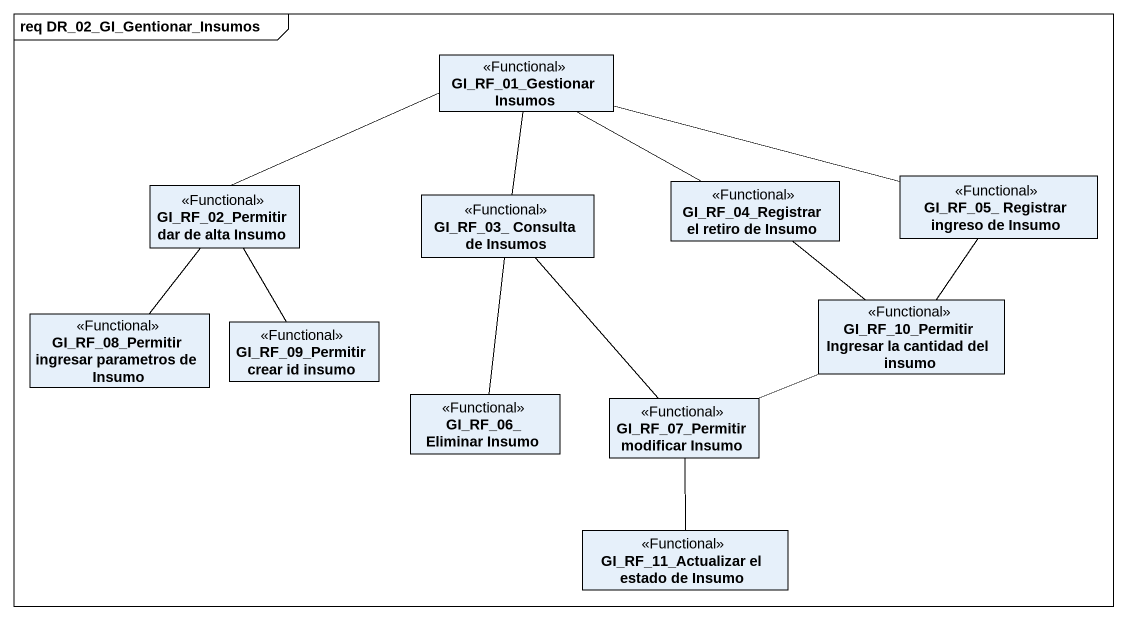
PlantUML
@startuml
mainframe req DR_02_GI_Gentionar_Insumos
hide circle
hide empty members
class "GI_RF_01_Gestionar Insumos" as GI_RF_01_Gestionar_Insumos <<Functional>>
class "GI_RF_02_Permitir dar de alta Insumo" as GI_RF_02_Permitir_dar_de <<Functional>>
class "GI_RF_03_ Consulta de Insumos" as GI_RF_03_Consulta_de_Insumos <<Functional>>
class "GI_RF_04_Registrar el retiro de Insumo" as GI_RF_04_Registrar_el <<Functional>>
class "GI_RF_05_ Registrar ingreso de Insumo" as GI_RF_05_Registrar_ingreso <<Functional>>
class "GI_RF_08_Permitir ingresar parametros de Insumo" as GI_RF_08_Permitir_ingresar <<Functional>>
class "GI_RF_09_Permitir crear id insumo" as GI_RF_09_Permitir_crear_id <<Functional>>
class "GI_RF_10_Permitir Ingresar la cantidad del insumo" as GI_RF_10_Permitir_Ingresar <<Functional>>
class "GI_RF_06_ Eliminar Insumo" as GI_RF_06_Eliminar_Insumo <<Functional>>
class "GI_RF_07_Permitir modificar Insumo" as GI_RF_07_Permitir_modificar <<Functional>>
class "GI_RF_11_Actualizar el estado de Insumo" as GI_RF_11_Actualizar_el <<Functional>>
GI_RF_01_Gestionar_Insumos -left- GI_RF_02_Permitir_dar_de
GI_RF_01_Gestionar_Insumos -- GI_RF_03_Consulta_de_Insumos
GI_RF_01_Gestionar_Insumos -right- GI_RF_04_Registrar_el
GI_RF_01_Gestionar_Insumos -right- GI_RF_05_Registrar_ingreso
GI_RF_02_Permitir_dar_de -- GI_RF_08_Permitir_ingresar
GI_RF_02_Permitir_dar_de -- GI_RF_09_Permitir_crear_id
GI_RF_03_Consulta_de_Insumos -- GI_RF_06_Eliminar_Insumo
GI_RF_03_Consulta_de_Insumos -- GI_RF_07_Permitir_modificar
GI_RF_04_Registrar_el -- GI_RF_10_Permitir_Ingresar
GI_RF_05_Registrar_ingreso -- GI_RF_10_Permitir_Ingresar
GI_RF_10_Permitir_Ingresar -left- GI_RF_07_Permitir_modificar
GI_RF_07_Permitir_modificar -- GI_RF_11_Actualizar_el
@enduml
